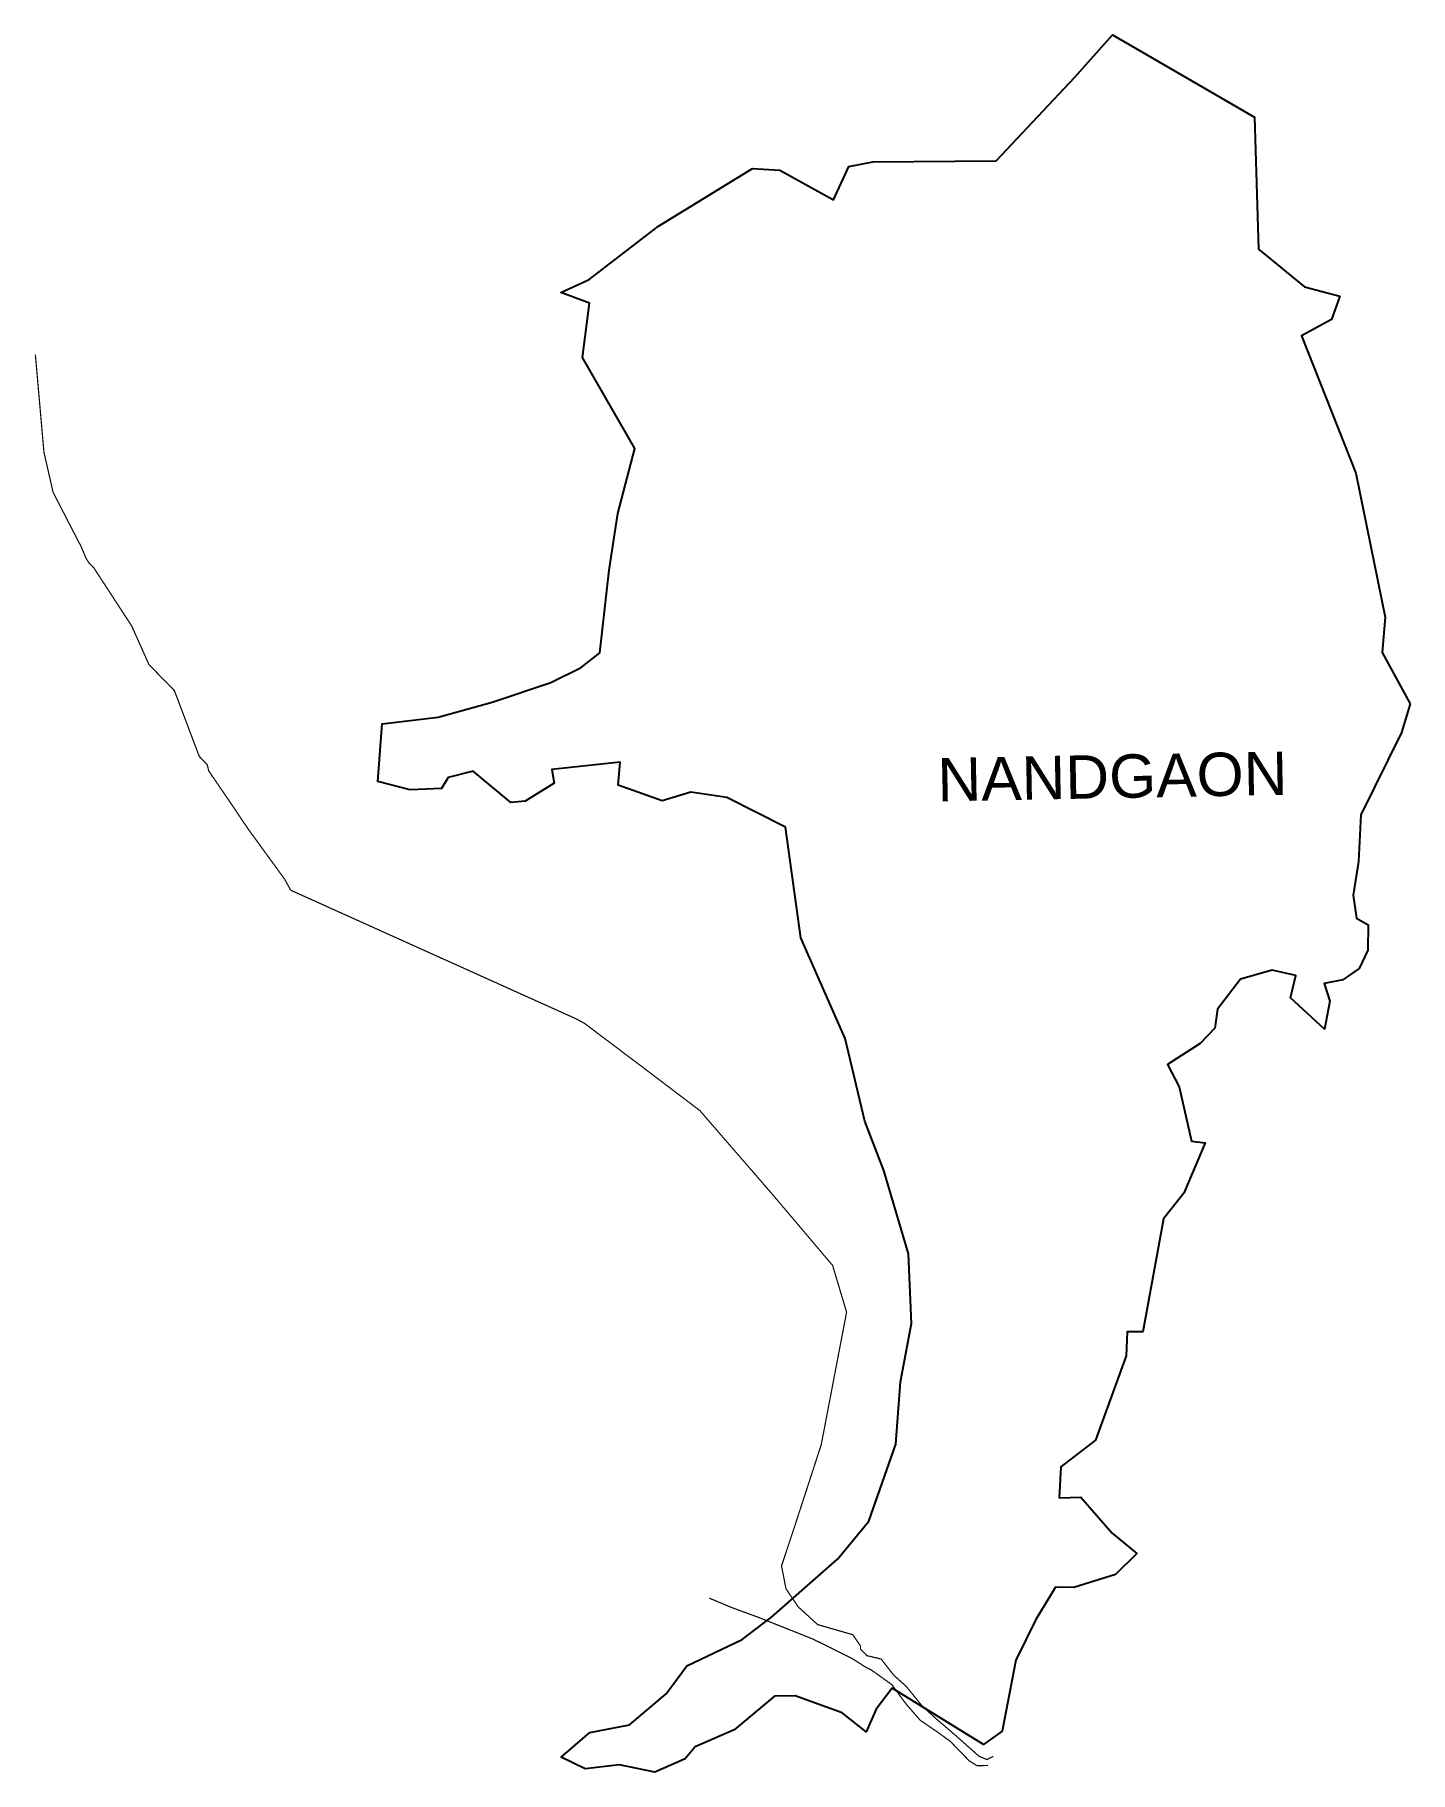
# Model space of a CAD drawing. Header units: metres. Extents: x 278699 to 282149, y 2032555 to 2036914.
import ezdxf

# ---------------------------------------------------------------- set-up
doc = ezdxf.new("R2010")
doc.units = ezdxf.units.M
for name, color, linetype in [('LOW TIDE LINE', 5, 'Continuous'), ('village', 3, 'Continuous'), ('VILLAGE NAME', 250, 'Continuous')]:
    doc.layers.add(name, color=color, linetype=linetype)
doc.styles.get("Standard").update_dxf_attribs({"font": 'calibri.ttf'})

msp = doc.modelspace()

# ---------------------------------------------------------------- linework, layer by layer
at = {"layer": 'LOW TIDE LINE', "lineweight": 18}
for points in [[(281103.3, 2032594.8, 3.01, 3.01, 0), (281087.2, 2032587, 3.01, 3.01, 0), (281067.2, 2032595.3, 3.01, 3.01, 0), (281007.8, 2032648.2, 3.01, 3.01, 0), (280960.2, 2032688.9, 3.01, 3.01, 0), (280924.6, 2032721.5, 3.01, 3.01, 0), (280885.2, 2032770.1, 3.01, 3.01, 0), (280853.5, 2032798.6, 3.01, 3.01, 0), (280821.9, 2032839.1, 3.01, 3.01, 0), (280786, 2032847.6, 3.01, 3.01, 0), (280770.1, 2032863.9, 3.01, 3.01, 0), (280770.3, 2032871.9, 3.01, 3.01, 0), (280750.6, 2032900.2, 3.01, 3.01, 0), (280662.7, 2032925.5, 3.01, 3.01, 0), (280613.7, 2032970.2, 3.01, 3.01, 0), (280583.3, 2033015.6, 3.01, 3.01, 0), (280572.1, 2033072.6, 3.01, 3.01, 0), (280605.3, 2033172.7, 3.01, 3.01, 0), (280671.7, 2033376.7, 3.01, 3.01, 0), (280735.3, 2033709.3, 3.01, 3.01, 0), (280700.4, 2033826.2, 3.01, 3.01, 0), (280549.7, 2034004.4, 3.01, 3.01, 0), (280367.2, 2034215.1, 3.01, 3.01, 0), (280227.8, 2034320.9, 3.01, 3.01, 0), (280076.5, 2034434.9, 3.01, 3.01, 0), (280052.5, 2034447.2, 3.01, 3.01, 0), (279341.2, 2034767.8, 3.01, 3.01, 0), (279325.5, 2034796.1, 3.01, 3.01, 0), (279234.4, 2034921.5, 3.01, 3.01, 0), (279190.9, 2034986.2, 3.01, 3.01, 0), (279135.6, 2035067.1, 3.01, 3.01, 0), (279131.7, 2035083.2, 3.01, 3.01, 0), (279111.9, 2035103.5, 3.01, 3.01, 0), (279049.4, 2035268.8, 3.01, 3.01, 0), (278985.8, 2035333.7, 3.01, 3.01, 0), (278942.6, 2035430.5, 3.01, 3.01, 0), (278847.8, 2035576, 3.01, 3.01, 0), (278835.9, 2035588.2, 3.01, 3.01, 0), (278828, 2035600.3, 3.01, 3.01, 0), (278816.2, 2035628.6, 3.01, 3.01, 0), (278745.4, 2035765.8, 3.01, 3.01, 0), (278722.4, 2035866.4, 3.01, 3.01, 0), (278700.8, 2036111.6, 3.01, 3.01, 0)], [(280391, 2032991.8, 3.01, 3.01, 0), (280446.8, 2032968.4, 3.01, 3.01, 0), (280514.6, 2032943.5, 3.01, 3.01, 0), (280650.2, 2032889.5, 3.01, 3.01, 0), (280749.8, 2032840.1, 3.01, 3.01, 0), (280781.6, 2032819.6, 3.01, 3.01, 0), (280797.5, 2032811.4, 3.01, 3.01, 0), (280849.1, 2032774.6, 3.01, 3.01, 0), (280884.6, 2032726, 3.01, 3.01, 0), (280920.1, 2032685.4, 3.01, 3.01, 0), (280967.8, 2032652.7, 3.01, 3.01, 0), (280995.6, 2032632.3, 3.01, 3.01, 0), (281043, 2032583.6, 3.01, 3.01, 0), (281062.9, 2032571.3, 3.01, 3.01, 0), (281089.6, 2032572.2, 3.01, 3.01, 0)]]:
    msp.add_lwpolyline(points, format="xyseb", dxfattribs=at)
at = {"layer": 'village', "color": 3}
msp.add_polyline3d([(282148.9, 2035235.7, 0), (282127.2, 2035163.6, 0), (282024.7, 2034957.3, 0), (282019.3, 2034839.6, 0), (282006, 2034755.1, 0), (282014.3, 2034697.9, 0), (282043.4, 2034681.4, 0), (282042.2, 2034617.3, 0), (282020.9, 2034571.8, 0), (281979.9, 2034543, 0), (281933, 2034534.1, 0), (281947.4, 2034489.3, 0), (281933.6, 2034419.1, 0), (281848.6, 2034497.7, 0), (281862, 2034553.8, 0), (281802.7, 2034567.6, 0), (281723.4, 2034545, 0), (281665.9, 2034469.8, 0), (281658.5, 2034421.7, 0), (281622.4, 2034383, 0), (281539.7, 2034330.6, 0), (281569.3, 2034274.7, 0), (281600.7, 2034138.4, 0), (281634.2, 2034133.9, 0), (281581.1, 2034007.9, 0), (281529.9, 2033943.1, 0), (281478.3, 2033660.2, 0), (281439.1, 2033659.8, 0), (281436.4, 2033599.5, 0), (281359.5, 2033387.8, 0), (281272.9, 2033321.2, 0), (281268.2, 2033243.6, 0), (281322.4, 2033244.9, 0), (281401.4, 2033154.7, 0), (281462.8, 2033103.8, 0), (281409.8, 2033051.2, 0), (281305.6, 2033018.4, 0), (281259.6, 2033019.2, 0), (281210.2, 2032938.4, 0), (281159.6, 2032836, 0), (281125.2, 2032657.9, 0), (281078.3, 2032624.7, 0), (280850, 2032765.6, 0), (280809.7, 2032713.5, 0), (280784, 2032656.2, 0), (280724.5, 2032704.1, 0), (280606.4, 2032746.8, 0), (280554.2, 2032746.2, 0), (280453.7, 2032661.4, 0), (280355.6, 2032618.5, 0), (280330.1, 2032589, 0), (280254.2, 2032555.1, 0), (280166.1, 2032573.7, 0), (280079.9, 2032563.3, 0), (280019.6, 2032593, 0), (280091.6, 2032654.7, 0), (280190.6, 2032673.7, 0), (280283.1, 2032752.2, 0), (280334.9, 2032821.9, 0), (280473.1, 2032888.2, 0), (280546.6, 2032944.3, 0), (280712.4, 2033090, 0), (280790.8, 2033184.6, 0), (280858.6, 2033378.3, 0), (280870.6, 2033534.5, 0), (280897.9, 2033680.9, 0), (280890.8, 2033855.7, 0), (280828.9, 2034065, 0), (280781.3, 2034188.7, 0), (280732.1, 2034395.6, 0), (280620.4, 2034648, 0), (280582, 2034925.8, 0), (280434.9, 2035000.3, 0), (280344.6, 2035014.2, 0), (280273.1, 2034991.8, 0), (280162.5, 2035031.3, 0), (280167.5, 2035088.7, 0), (279996.3, 2035071, 0), (280001.6, 2035036.1, 0), (279929, 2034990.9, 0), (279893.1, 2034988, 0), (279798.8, 2035066.9, 0), (279735.8, 2035050.5, 0), (279719.4, 2035022.8, 0), (279640.8, 2035019.4, 0), (279560.1, 2035040.6, 0), (279570.9, 2035185.5, 0), (279711.4, 2035201.9, 0), (279846.6, 2035239.2, 0), (279993.8, 2035289.1, 0), (280069.6, 2035326.4, 0), (280116.3, 2035363.1, 0), (280139.5, 2035570.9, 0), (280161.6, 2035713.2, 0), (280204, 2035875.7, 0), (280073.4, 2036104.5, 0), (280090.9, 2036240.3, 0), (280018.3, 2036267.7, 0), (280089.4, 2036300.3, 0), (280264, 2036433.4, 0), (280499.7, 2036578.3, 0), (280567.9, 2036574.3, 0), (280702.1, 2036499.7, 0), (280740.7, 2036583.6, 0), (280801, 2036595.1, 0), (281110.8, 2036597.7, 0), (281307.7, 2036807.8, 0), (281402.2, 2036914, 0), (281758.7, 2036707.1, 0), (281768.5, 2036376.4, 0), (281883.7, 2036281.9, 0), (281972.2, 2036257.9, 0), (281951.2, 2036200, 0), (281876, 2036158.8, 0), (282012.7, 2035813.8, 0), (282086.3, 2035453.1, 0), (282078.1, 2035364.2, 0)], close=True, dxfattribs=at)

# ---------------------------------------------------------------- texts
at = {"layer": 'VILLAGE NAME', "insert": (280962.1, 2035099.2), "char_height": 108.748, "attachment_point": 1, "rotation": 1.1028}
msp.add_mtext_dynamic_manual_height_columns('{\\fArial|b0|i0|c0|p34;NANDGAON}', width=726.929, gutter_width=543.7, heights=[0], dxfattribs=at)

doc.saveas('drawing.dxf')
